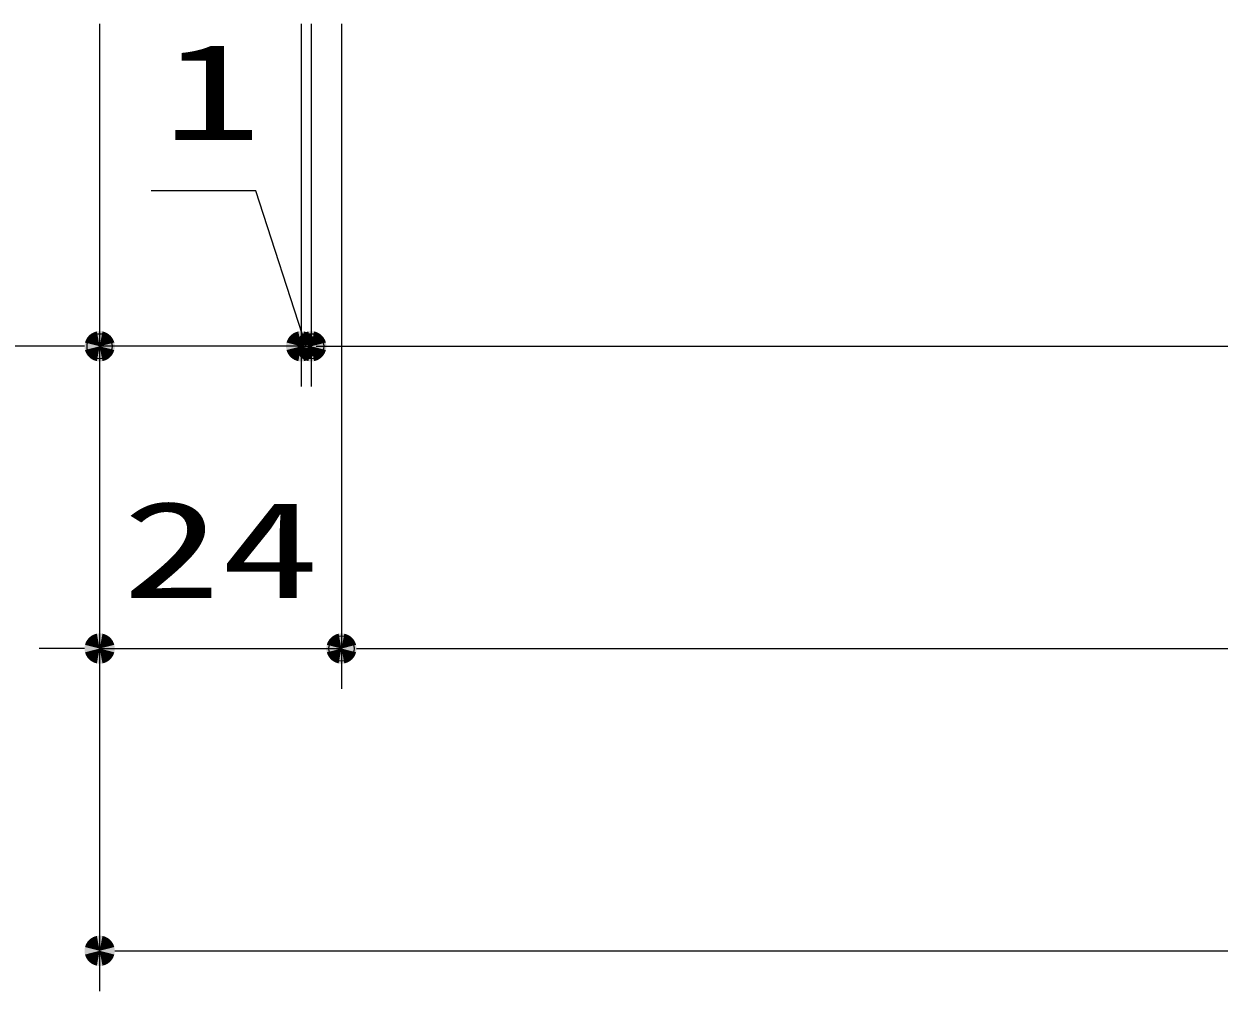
# Model space of a CAD drawing. Units: millimetres, scale not verified. Extents: x -1306 to 1306, y -607 to 607.
# Drawn here: x -1114.3 to -995.6, y -476 to -380 of the extents above; entities that cross this region are included whole.
import ezdxf
from ezdxf.enums import TextEntityAlignment as Align

# ---------------------------------------------------------------- set-up
doc = ezdxf.new("R2010")
doc.units = ezdxf.units.MM
doc.header["$LTSCALE"] = 5
doc.header["$PDMODE"] = 32
doc.header["$PDSIZE"] = 2.5
for name, color, linetype, lineweight in [('1-1_寸法線', 3, 'Continuous', 13), ('1-4_DEFPOINTS', 7, 'Continuous', 5), ('1-5_0', 3, 'Continuous', 25)]:
    doc.layers.add(name, color=color, linetype=linetype, lineweight=lineweight)
doc.styles.add('ＭＳ ゴシック', font='')
doc.styles.get('ＭＳ ゴシック').set_extended_font_data('MS Gothic')

# ---------------------------------------------------------------- blocks, each defined once
blk = doc.blocks.new('_DOT')
at = {"layer": '1-5_0'}
blk.add_line((-2.5, 0), (-5, 0), dxfattribs=at)
for points in [[(0, 0), (-1.594, 1.926), (-1.34, 2.111)], [(0, 0), (-1.34, 2.111), (-1.064, 2.262)], [(0, 0), (-1.064, 2.262), (-0.773, 2.378)], [(0, 0), (-0.773, 2.378), (-0.468, 2.456)], [(0, 0), (-0.468, 2.456), (-0.157, 2.495)], [(0, 0), (-0.157, 2.495), (0.157, 2.495)], [(0, 0), (0.157, 2.495), (0.468, 2.456)], [(0, 0), (0.468, 2.456), (0.773, 2.378)], [(0, 0), (0.773, 2.378), (1.064, 2.262)], [(0, 0), (1.064, 2.262), (1.34, 2.111)], [(0, 0), (1.34, 2.111), (1.594, 1.926)], [(0, 0), (-2.5, 0), (-2.48, 0.313)], [(0, 0), (-2.48, -0.313), (-2.5, 0)], [(0, 0), (-2.48, 0.313), (-2.421, 0.622)], [(0, 0), (-2.421, -0.622), (-2.48, -0.313)], [(0, 0), (-2.421, 0.622), (-2.324, 0.92)], [(0, 0), (-2.324, -0.92), (-2.421, -0.622)], [(0, 0), (-2.324, 0.92), (-2.191, 1.204)], [(0, 0), (-2.191, -1.204), (-2.324, -0.92)], [(0, 0), (-2.191, 1.204), (-2.023, 1.469)], [(0, 0), (-2.023, -1.469), (-2.191, -1.204)], [(0, 0), (-2.023, 1.469), (-1.822, 1.711)], [(0, 0), (-1.822, -1.711), (-2.023, -1.469)], [(0, 0), (-1.822, 1.711), (-1.594, 1.926)], [(0, 0), (-1.594, -1.926), (-1.822, -1.711)], [(0, 0), (-1.34, -2.111), (-1.594, -1.926)], [(0, 0), (-1.064, -2.262), (-1.34, -2.111)], [(0, 0), (-0.773, -2.378), (-1.064, -2.262)], [(0, 0), (-0.468, -2.456), (-0.773, -2.378)], [(0, 0), (-0.157, -2.495), (-0.468, -2.456)], [(0, 0), (0.157, -2.495), (-0.157, -2.495)], [(0, 0), (1.594, 1.926), (1.822, 1.711)], [(0, 0), (1.822, 1.711), (2.023, 1.469)], [(0, 0), (2.023, 1.469), (2.191, 1.204)], [(0, 0), (2.191, 1.204), (2.324, 0.92)], [(0, 0), (2.324, 0.92), (2.421, 0.622)], [(0, 0), (2.421, 0.622), (2.48, 0.313)], [(0, 0), (2.48, 0.313), (2.5, 0)], [(0, 0), (0.468, -2.456), (0.157, -2.495)], [(0, 0), (0.773, -2.378), (0.468, -2.456)], [(0, 0), (1.064, -2.262), (0.773, -2.378)], [(0, 0), (1.34, -2.111), (1.064, -2.262)], [(0, 0), (1.594, -1.926), (1.34, -2.111)], [(0, 0), (1.822, -1.711), (1.594, -1.926)], [(0, 0), (2.023, -1.469), (1.822, -1.711)], [(0, 0), (2.191, -1.204), (2.023, -1.469)], [(0, 0), (2.324, -0.92), (2.191, -1.204)], [(0, 0), (2.421, -0.622), (2.324, -0.92)], [(0, 0), (2.48, -0.313), (2.421, -0.622)], [(0, 0), (2.5, 0), (2.48, -0.313)]]:
    blk.add_solid(points, dxfattribs=at)

msp = doc.modelspace()

# ---------------------------------------------------------------- linework, layer by layer
at = {"layer": '1-1_寸法線'}
for p, q in [((-1106.739, -380.029), (-1106.739, -476.029)), ((-1106.739, -380.029), (-1106.739, -446.029)), ((-1106.739, -380.029), (-1106.739, -416.029)), ((-1086.739, -380.029), (-1086.739, -416.029)), ((-1086.739, -380.029), (-1086.739, -416.029)), ((-1085.739, -380.029), (-1085.739, -416.029)), ((-1085.739, -380.029), (-1085.739, -416.029)), ((-1082.739, -380.029), (-1082.739, -446.029)), ((-1082.739, -380.029), (-1082.739, -446.029)), ((-1109.739, -412.029), (-1136.93, -412.029)), ((-1086.739, -412.029), (-1106.739, -412.029)), ((-1089.739, -412.029), (-1092.739, -412.029)), ((-1086.739, -412.029), (-1085.739, -412.029)), ((-1086.739, -412.029), (-1085.739, -412.029)), ((-1083.739, -412.029), (-1080.739, -412.029)), ((-1082.739, -412.029), (-787.739, -412.029)), ((-1082.739, -412.029), (-1079.739, -412.029)), ((-1109.739, -442.029), (-1112.739, -442.029)), ((-1106.739, -442.029), (-1082.739, -442.029)), ((-1079.739, -442.029), (-501.739, -442.029)), ((-1079.739, -442.029), (-1076.739, -442.029)), ((-1103.739, -472.029), (-480.739, -472.029))]:
    msp.add_line(p, q, dxfattribs=at)
msp.add_lwpolyline([(-1086.239, -412.029), (-1091.254, -396.597), (-1101.635, -396.597)], dxfattribs=at)
at = {"layer": '1-4_DEFPOINTS'}
for p in [(-1106.739, -412.029), (-1085.739, -412.029), (-1082.739, -442.029)]:
    msp.add_point(p, dxfattribs=at)

# ---------------------------------------------------------------- block references
at = {"layer": '1-1_寸法線', "xscale": 0.6, "yscale": 0.6}
for p in [(-1106.739, -412.029), (-1086.739, -412.029), (-1106.739, -442.029)]:
    msp.add_blockref('_DOT', p, dxfattribs=at)
at = {"layer": '1-1_寸法線', "xscale": 0.6, "yscale": 0.6, "rotation": 180}
for p in [(-1086.739, -412.029), (-1085.739, -412.029), (-1085.739, -412.029), (-1082.739, -442.029), (-1082.739, -442.029), (-1106.739, -472.029)]:
    msp.add_blockref('_DOT', p, dxfattribs=at)

# ---------------------------------------------------------------- texts
at = {"layer": '1-1_寸法線', "style": 'ＭＳ ゴシック', "width": 1.5}
for s, p in [('1', (-1100.492, -394.447)), ('24', (-1104.501, -439.879))]:
    msp.add_text(s, height=9.604, dxfattribs=at).set_placement(p, align=Align.BOTTOM_LEFT)

doc.saveas('drawing.dxf')
